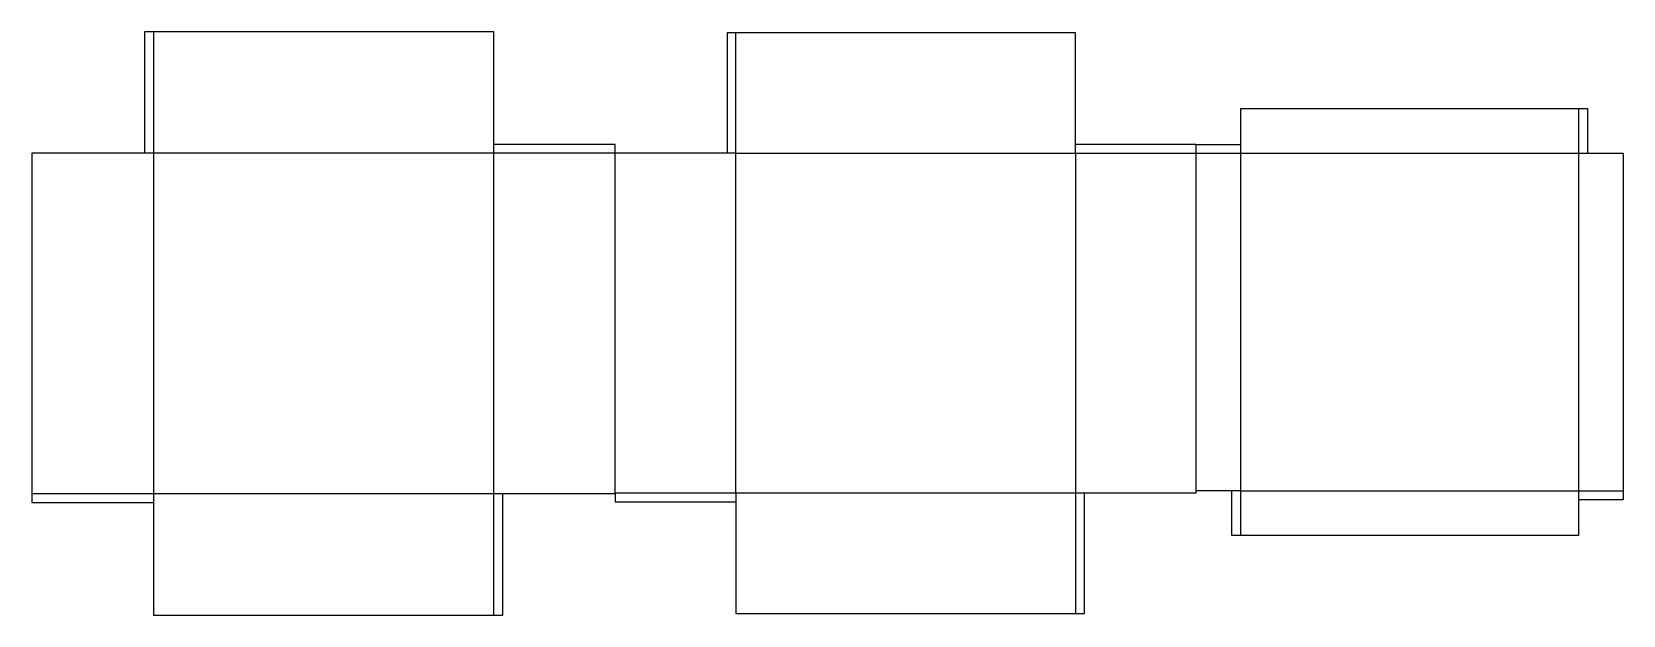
# Model space of a CAD drawing. Header units: millimetres. Extents: x 1223 to 3004, y 2998 to 3651.
import ezdxf

# ---------------------------------------------------------------- set-up
doc = ezdxf.new("R2010")
doc.units = ezdxf.units.MM
doc.layers.add('CORTE', color=6, linetype='Continuous')
doc.layers.add('SEMICORTE', color=4, linetype='Continuous')

msp = doc.modelspace()

# ---------------------------------------------------------------- linework, layer by layer
at = {"layer": 'CORTE'}
for points in [[(1740.1, 3515.5), (1740.1, 3651.5), (1349.1, 3651.5), (1349.1, 3515.5)], [(2391.1, 3515.5), (2391.1, 3650.5), (2001.1, 3650.5), (2001.1, 3515.5)], [(2576.1, 3515.5), (2576.1, 3565.5), (2964.1, 3565.5), (2964.1, 3515.5)], [(1359.1, 3515.5), (1223.1, 3515.5), (1223.1, 3124.5), (1359.1, 3124.5)], [(1740.1, 3134.5), (1876.1, 3134.5), (1876.1, 3525.5), (1740.1, 3525.5)], [(2011.1, 3515.5), (1876.1, 3515.5)], [(2391.1, 3135.5), (2526.1, 3135.5), (2526.1, 3525.5), (2391.1, 3525.5)], [(2576.1, 3137.5), (2526.1, 3137.5), (2526.1, 3525.5), (2576.1, 3525.5)], [(2954.1, 3515.5), (3004.1, 3515.5), (3004.1, 3127.5), (2954.1, 3127.5)], [(2011.1, 3135.5), (2011.1, 3000.5), (2401.1, 3000.5), (2401.1, 3135.5)], [(2954.1, 3137.5), (2954.1, 3087.5), (2566.1, 3087.5), (2566.1, 3137.5)], [(1359.1, 3134.5), (1359.1, 2998.5), (1750.1, 2998.5), (1750.1, 3134.5)], [(1876.1, 3134.5), (1876.1, 3125.5), (2011.1, 3125.5)]]:
    msp.add_lwpolyline(points, dxfattribs=at)
at = {"layer": 'SEMICORTE'}
for points in [[(1359.1, 3651.5), (1359.1, 3134.5)], [(2011.1, 3135.5), (2011.1, 3650.5)], [(2954.1, 3565.5), (2954.1, 3137.5)], [(1876.1, 3515.5), (1359.1, 3515.5)], [(1740.1, 2998.5), (1740.1, 3515.5)], [(2011.1, 3515.5), (2526.1, 3515.5)], [(2391.1, 3515.5), (2391.1, 3000.5)], [(2526.1, 3515.5), (2954.1, 3515.5)], [(2576.1, 3087.5), (2576.1, 3515.5)], [(1876.1, 3135.5), (2391.1, 3135.5)], [(2576.1, 3137.5), (3004.1, 3137.5)], [(1223.1, 3134.5), (1740.1, 3134.5)]]:
    msp.add_lwpolyline(points, dxfattribs=at)

doc.saveas('drawing.dxf')
